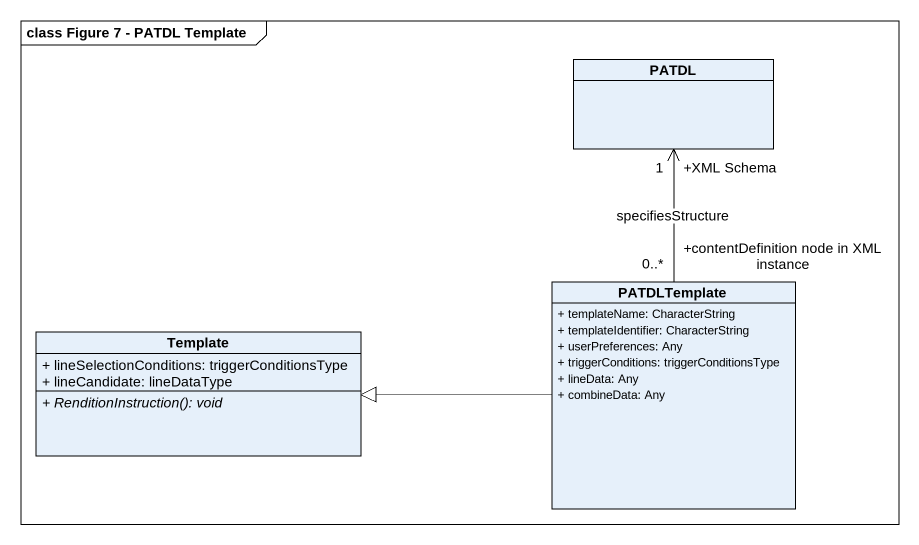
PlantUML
@startuml
mainframe class Figure 7 - PATDL Template
hide circle
hide empty members
skinparam classAttributeIconSize 0
class PATDL
class PATDLTemplate {
  + templateName: CharacterString
  + templateIdentifier: CharacterString
  + userPreferences: Any
  + triggerConditions: triggerConditionsType
  + lineData: Any
  + combineData: Any
}
class Template {
  + lineSelectionConditions: triggerConditionsType
  + lineCandidate: lineDataType
  {abstract} + RenditionInstruction(): void
}
PATDL "+XML Schema\n1" <-- "+contentDefinition node in XML instance\n0..*" PATDLTemplate : specifiesStructure
PATDLTemplate -left-|> Template
@enduml
